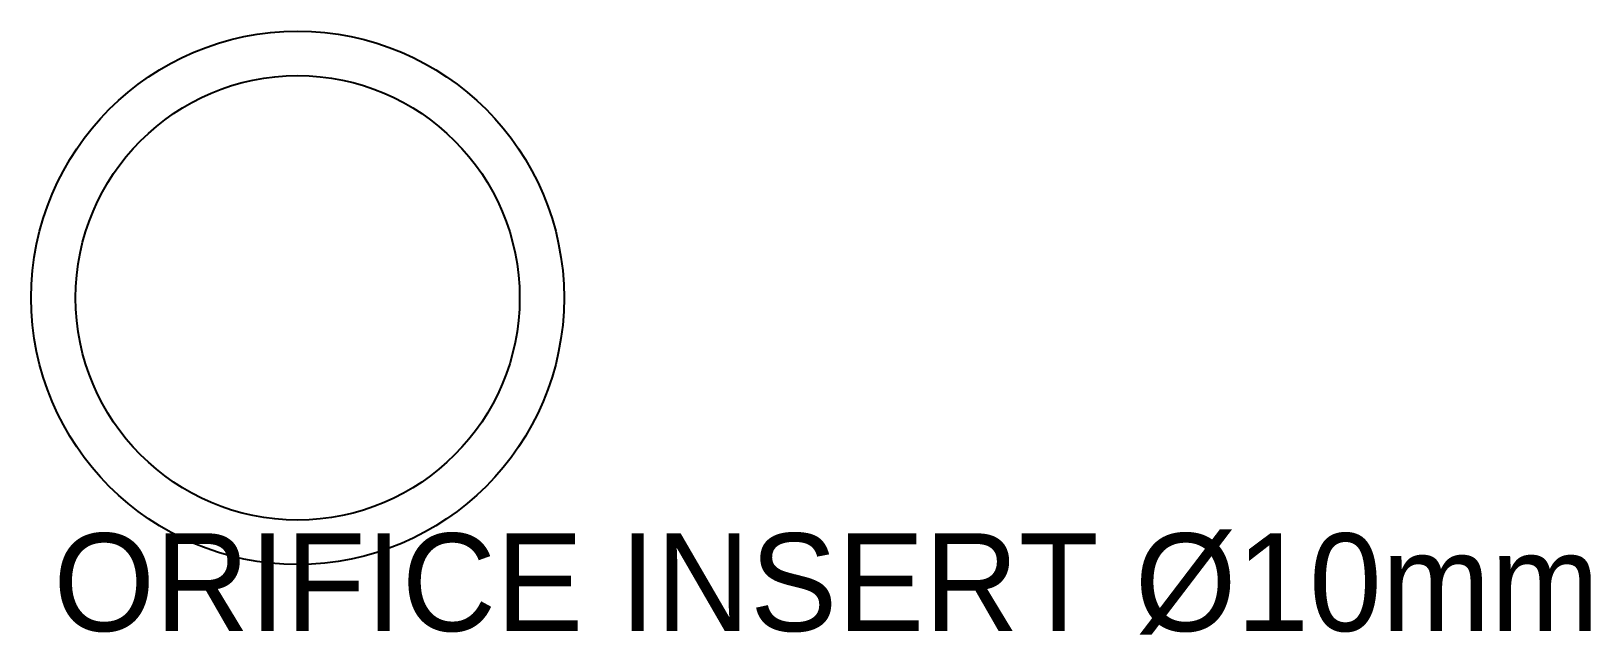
# Model space of a CAD drawing. Extents: x -6 to 29.1, y -7.6 to 6.
import ezdxf

# ---------------------------------------------------------------- set-up
doc = ezdxf.new("R2010")
doc.units = 0

msp = doc.modelspace()

# ---------------------------------------------------------------- linework, layer by layer
at = {"layer": 'CUT'}
for radius in [6, 5]:
    msp.add_circle((0, 0), radius, dxfattribs=at)

# ---------------------------------------------------------------- texts
at = {"layer": 'ANNOTATE'}
msp.add_text('ORIFICE INSERT Ø10mm', height=2.2, dxfattribs=at).set_placement((-5.5, -7.5))

doc.saveas('drawing.dxf')
